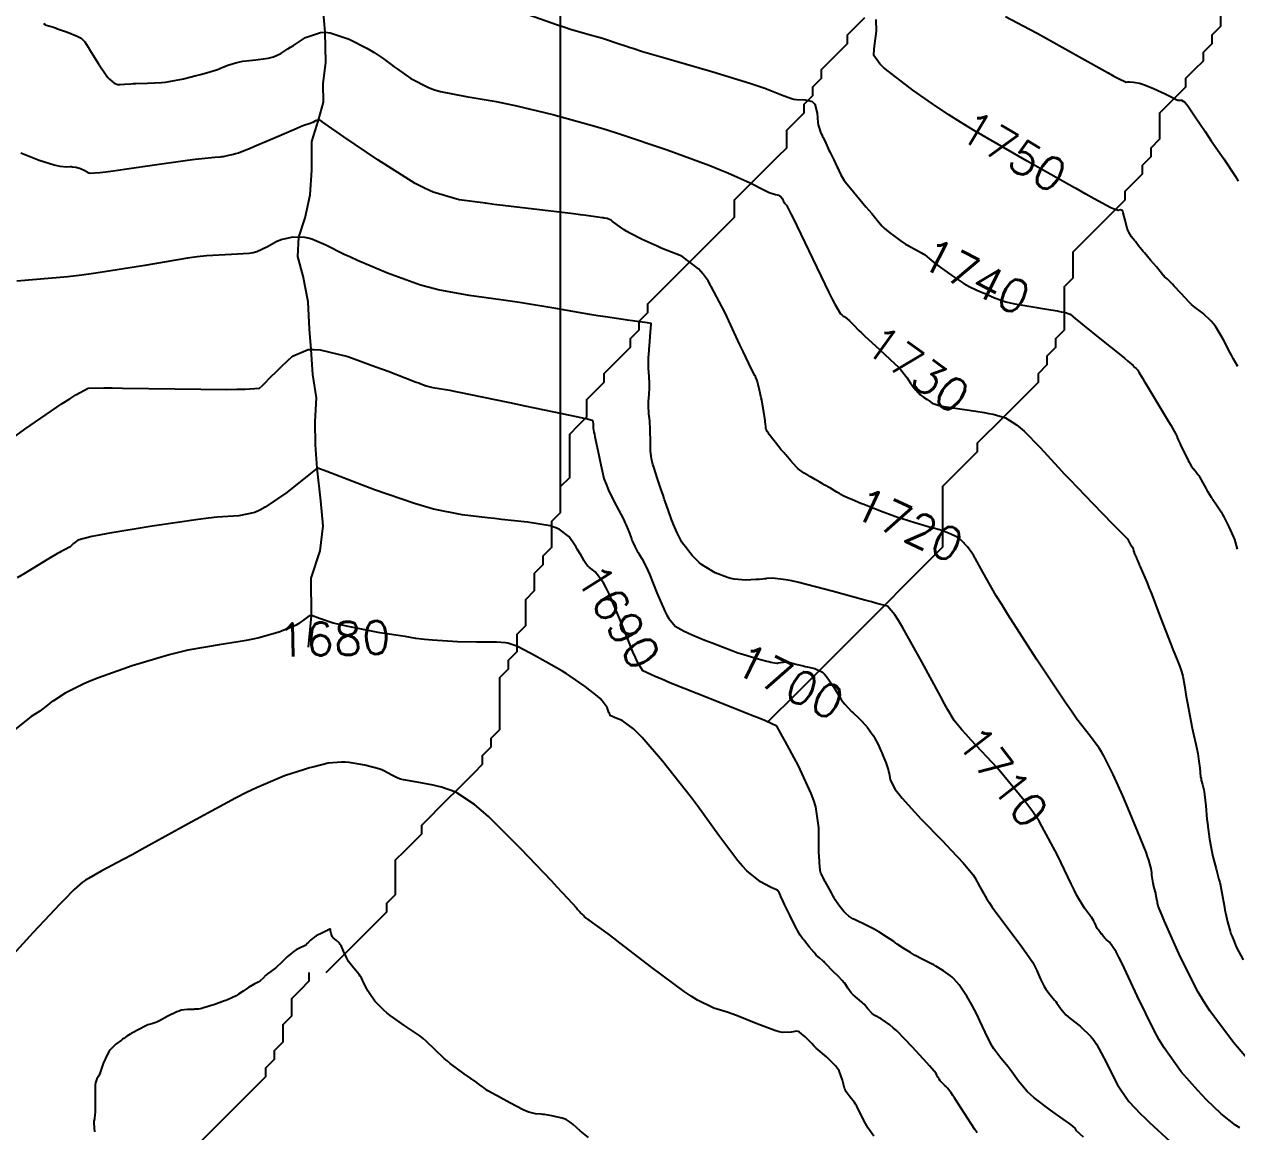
# Model space of a CAD drawing. Header units: metres. Extents: x 68 to 838477, y 94 to 1191015.
# Drawn here: x 837793.2 to 837932.9, y 1189093.1 to 1189220.7 of the extents above; entities that cross this region are included whole.
import ezdxf

# ---------------------------------------------------------------- set-up
doc = ezdxf.new("R2010")
doc.units = ezdxf.units.M
doc.header["$LTSCALE"] = 0.3
doc.layers.add('COTAS 10', color=1, linetype='Continuous')
doc.layers.add('DRENAJE', color=5, linetype='Continuous', lineweight=25)
doc.styles.get("Standard").update_dxf_attribs({"font": 'simplex.shx'})

msp = doc.modelspace()

# ---------------------------------------------------------------- linework, layer by layer
at = {"layer": 'COTAS 10'}
for points, elevation in [([(837795.44, 1189220.77), (837795.63, 1189220.64), (837795.69, 1189220.61), (837795.76, 1189220.58), (837796.07, 1189220.48), (837796.61, 1189220.32), (837796.83, 1189220.25), (837797.07, 1189220.16), (837798.21, 1189219.77), (837799.33, 1189219.31), (837799.56, 1189219.19), (837799.77, 1189219.07), (837800.21, 1189218.65), (837800.6, 1189218.02), (837800.76, 1189217.76), (837800.94, 1189217.47), (837801.79, 1189216.12), (837802.67, 1189214.81), (837802.87, 1189214.55), (837803.06, 1189214.33), (837803.58, 1189213.88), (837804.01, 1189213.75), (837804.14, 1189213.74), (837804.27, 1189213.73), (837804.76, 1189213.76), (837805.49, 1189213.82), (837805.77, 1189213.83), (837806.07, 1189213.85), (837807.44, 1189213.88), (837809.04, 1189213.97), (837809.48, 1189214.02), (837809.93, 1189214.08), (837811.56, 1189214.4), (837813.03, 1189214.76), (837813.37, 1189214.84), (837813.69, 1189214.93), (837814.6, 1189215.18), (837815.37, 1189215.43), (837815.59, 1189215.51), (837815.82, 1189215.6), (837816.68, 1189215.95), (837817.71, 1189216.28), (837818.05, 1189216.35), (837818.41, 1189216.42), (837819.88, 1189216.59), (837821.3, 1189216.77), (837821.63, 1189216.84), (837821.93, 1189216.92), (837822.77, 1189217.29), (837823.6, 1189217.83), (837823.9, 1189218.03), (837824.22, 1189218.24), (837825.62, 1189219.15), (837827.35, 1189219.74), (837827.88, 1189219.76), (837828.44, 1189219.7), (837830.65, 1189218.96), (837832.68, 1189217.91), (837833.13, 1189217.65), (837833.53, 1189217.42), (837834.57, 1189216.72), (837835.49, 1189216.02), (837835.82, 1189215.78), (837836.18, 1189215.52), (837837.74, 1189214.43), (837839.79, 1189213.37), (837840.46, 1189213.13), (837841.17, 1189212.92), (837844.1, 1189212.34), (837847.58, 1189211.77), (837848.65, 1189211.56), (837849.75, 1189211.32), (837854.1, 1189210.29), (837858.93, 1189208.94), (837860.34, 1189208.51), (837861.78, 1189208.05), (837867.26, 1189206.2), (837872.19, 1189204.39), (837873.29, 1189203.96), (837874.27, 1189203.56), (837876.84, 1189202.39), (837878.39, 1189201.6), (837878.72, 1189201.44), (837879.02, 1189201.31), (837879.74, 1189201.08), (837880.14, 1189200.97), (837880.22, 1189200.92), (837880.3, 1189200.87), (837880.49, 1189200.62), (837880.61, 1189200.37), (837880.63, 1189200.32), (837880.66, 1189200.27), (837880.73, 1189200.16), (837880.79, 1189200.08), (837880.83, 1189200.04), (837880.89, 1189199.97), (837880.95, 1189199.89), (837880.97, 1189199.87), (837880.99, 1189199.85), (837881.06, 1189199.76), (837881.56, 1189198.77), (837881.84, 1189198.17), (837882.2, 1189197.44), (837884.03, 1189193.62), (837885.89, 1189189.78), (837886.27, 1189189.03), (837886.58, 1189188.42), (837887.22, 1189187.33), (837887.39, 1189187.2), (837887.47, 1189187.13), (837887.55, 1189187.07), (837887.63, 1189187.01), (837887.94, 1189186.78), (837888.25, 1189186.53), (837888.34, 1189186.45), (837888.42, 1189186.37), (837888.71, 1189186.06), (837889.34, 1189185.42), (837889.64, 1189185.13), (837889.99, 1189184.8), (837891.72, 1189183.23), (837893.48, 1189181.58), (837893.85, 1189181.21), (837894.17, 1189180.87), (837894.91, 1189179.96), (837895.3, 1189179.34), (837895.4, 1189179.19), (837895.5, 1189179.04), (837895.83, 1189178.59), (837896.17, 1189178.23), (837896.27, 1189178.13), (837896.37, 1189178.04), (837896.78, 1189177.74), (837897.2, 1189177.46), (837897.31, 1189177.38), (837897.42, 1189177.31), (837897.79, 1189177.05), (837898.58, 1189176.78), (837898.95, 1189176.7), (837899.38, 1189176.62), (837901.5, 1189176.31), (837902.82, 1189176.11), (837903.78, 1189175.97), (837904.31, 1189175.86), (837904.8, 1189175.76), (837906.21, 1189175.33), (837907.51, 1189174.54), (837907.93, 1189174.21), (837908.37, 1189173.81), (837910.18, 1189171.96), (837912.32, 1189169.64), (837912.96, 1189168.95), (837913.64, 1189168.23), (837916.27, 1189165.49), (837918.56, 1189163.14), (837919.01, 1189162.68), (837919.38, 1189162.3), (837920.07, 1189161.61), (837920.23, 1189161.45), (837920.26, 1189161.4), (837920.3, 1189161.35), (837920.4, 1189161.18), (837920.48, 1189161.01), (837920.5, 1189160.97), (837920.52, 1189160.93), (837920.6, 1189160.79), (837920.67, 1189160.66), (837920.72, 1189160.59), (837920.81, 1189160.47), (837920.89, 1189160.33), (837920.91, 1189160.28), (837920.93, 1189160.24), (837920.98, 1189160.04), (837921.04, 1189159.83), (837921.06, 1189159.76), (837921.08, 1189159.7), (837921.18, 1189159.47), (837921.3, 1189159.23), (837921.33, 1189159.16), (837921.36, 1189159.08), (837921.47, 1189158.82), (837921.62, 1189158.46), (837921.68, 1189158.33), (837921.74, 1189158.19), (837922.02, 1189157.58), (837922.53, 1189156.34), (837922.74, 1189155.8), (837922.99, 1189155.18), (837924.12, 1189152.22), (837925.26, 1189149.26), (837925.5, 1189148.65), (837925.71, 1189148.11), (837926.23, 1189146.89), (837926.51, 1189146.13), (837926.58, 1189145.88), (837926.64, 1189145.61), (837926.84, 1189144.51), (837927.04, 1189143.24), (837927.1, 1189142.86), (837927.17, 1189142.48), (837927.44, 1189141.03), (837927.73, 1189139.61), (837927.81, 1189139.25), (837927.89, 1189138.9), (837928.15, 1189137.75), (837928.37, 1189136.69), (837928.42, 1189136.39), (837928.46, 1189136.08), (837928.59, 1189134.98), (837928.7, 1189134.01), (837928.74, 1189133.8), (837928.77, 1189133.6), (837928.91, 1189133.1), (837929.05, 1189132.51), (837929.09, 1189132.27), (837929.13, 1189131.98), (837929.28, 1189130.66), (837929.43, 1189129.13), (837929.48, 1189128.71), (837929.53, 1189128.29), (837929.73, 1189126.81), (837929.97, 1189125.4), (837930.05, 1189125.03), (837930.14, 1189124.66), (837930.47, 1189123.41), (837930.81, 1189122.19), (837930.9, 1189121.85), (837930.97, 1189121.5), (837931.21, 1189120.22), (837931.43, 1189118.98), (837931.49, 1189118.66), (837931.55, 1189118.35), (837931.78, 1189117.29), (837932.08, 1189116.24), (837932.19, 1189115.93), (837932.31, 1189115.6), (837932.82, 1189114.36), (837933.6, 1189112.94)], 1730), ([(837850.73, 1189221.97), (837854.51, 1189220.66), (837855.36, 1189220.37), (837856.12, 1189220.12), (837858.14, 1189219.52), (837859.55, 1189219.14), (837859.92, 1189219.03), (837860.28, 1189218.92), (837861.52, 1189218.51), (837862.69, 1189218.1), (837863.01, 1189218), (837863.32, 1189217.9), (837864.42, 1189217.55), (837866.3, 1189217), (837867.1, 1189216.76), (837868.03, 1189216.49), (837872.39, 1189215.22), (837876.77, 1189213.89), (837877.7, 1189213.59), (837878.52, 1189213.31), (837880.45, 1189212.56), (837881.57, 1189212.12), (837881.86, 1189212.04), (837882.16, 1189211.99), (837883.17, 1189211.95), (837883.97, 1189211.78), (837884.13, 1189211.64), (837884.27, 1189211.45), (837884.52, 1189210.45), (837884.63, 1189209.34), (837884.67, 1189209.09), (837884.72, 1189208.86), (837884.93, 1189208.24), (837885.16, 1189207.76), (837885.23, 1189207.62), (837885.29, 1189207.49), (837885.52, 1189206.98), (837885.8, 1189206.37), (837885.9, 1189206.17), (837886, 1189205.96), (837886.44, 1189205.07), (837886.86, 1189204.21), (837886.96, 1189204.01), (837887.04, 1189203.83), (837887.27, 1189203.33), (837887.55, 1189202.86), (837887.66, 1189202.69), (837887.78, 1189202.52), (837888.36, 1189201.78), (837889.05, 1189200.95), (837889.25, 1189200.72), (837889.44, 1189200.49), (837890.16, 1189199.66), (837890.82, 1189198.88), (837890.98, 1189198.69), (837891.13, 1189198.5), (837891.61, 1189197.91), (837892.03, 1189197.42), (837892.15, 1189197.29), (837892.27, 1189197.18), (837892.71, 1189196.8), (837893.05, 1189196.55), (837893.19, 1189196.45), (837893.33, 1189196.34), (837893.48, 1189196.23), (837894.08, 1189195.78), (837894.73, 1189195.34), (837894.93, 1189195.23), (837895.12, 1189195.11), (837895.85, 1189194.74), (837896.56, 1189194.36), (837896.74, 1189194.25), (837896.9, 1189194.14), (837897.44, 1189193.7), (837898.13, 1189193.12), (837898.39, 1189192.91), (837898.69, 1189192.69), (837900.04, 1189191.74), (837901.43, 1189190.82), (837901.76, 1189190.63), (837902.06, 1189190.46), (837902.93, 1189190.04), (837903.67, 1189189.74), (837903.89, 1189189.65), (837904.11, 1189189.55), (837904.97, 1189189.15), (837906.26, 1189188.72), (837906.76, 1189188.6), (837907.31, 1189188.48), (837909.83, 1189188.04), (837910.02, 1189188.01), (837912.19, 1189187.66), (837912.65, 1189187.57), (837913.03, 1189187.5), (837913.69, 1189187.29), (837914.3, 1189186.75), (837914.65, 1189186.46), (837915.08, 1189186.1), (837917.28, 1189184.33), (837919.49, 1189182.55), (837919.92, 1189182.2), (837920.27, 1189181.91), (837920.91, 1189181.36), (837921.04, 1189181.22), (837921.08, 1189181.18), (837921.12, 1189181.15), (837921.26, 1189181.04), (837921.4, 1189180.91), (837921.44, 1189180.87), (837921.47, 1189180.82), (837921.59, 1189180.61), (837922, 1189179.92), (837922.21, 1189179.56), (837922.46, 1189179.14), (837923.74, 1189177.02), (837925.01, 1189174.91), (837925.26, 1189174.49), (837925.47, 1189174.14), (837925.85, 1189173.45), (837925.95, 1189173.22), (837925.98, 1189173.15), (837926.01, 1189173.08), (837926.12, 1189172.81), (837926.31, 1189172.41), (837926.39, 1189172.25), (837926.47, 1189172.06), (837926.87, 1189171.23), (837927.27, 1189170.42), (837927.36, 1189170.24), (837927.45, 1189170.09), (837927.66, 1189169.73), (837927.83, 1189169.51), (837927.88, 1189169.45), (837927.94, 1189169.39), (837928.14, 1189169.16), (837928.39, 1189168.83), (837928.48, 1189168.69), (837928.57, 1189168.54), (837928.96, 1189167.86), (837929.33, 1189167.17), (837929.41, 1189167.01), (837929.49, 1189166.88), (837929.7, 1189166.52), (837929.92, 1189166.19), (837930, 1189166.06), (837930.1, 1189165.93), (837930.54, 1189165.31), (837931.07, 1189164.5), (837931.22, 1189164.23), (837931.38, 1189163.95), (837931.96, 1189162.78), (837932.47, 1189161.61), (837932.58, 1189161.32), (837932.68, 1189161.05), (837932.91, 1189160.22)], 1740), ([(837932.98, 1189181.24), (837932.45, 1189182.16), (837932.28, 1189182.48), (837932.09, 1189182.83), (837931.32, 1189184.32), (837930.44, 1189185.82), (837930.19, 1189186.16), (837929.92, 1189186.48), (837928.94, 1189187.38), (837927.93, 1189188.16), (837927.66, 1189188.4), (837927.39, 1189188.65), (837926.44, 1189189.65), (837925.62, 1189190.56), (837925.44, 1189190.75), (837925.28, 1189190.93), (837924.83, 1189191.35), (837924.54, 1189191.6), (837924.46, 1189191.68), (837924.39, 1189191.75), (837924.18, 1189192.01), (837923.87, 1189192.39), (837923.75, 1189192.55), (837923.6, 1189192.72), (837922.93, 1189193.51), (837922.23, 1189194.33), (837922.08, 1189194.51), (837921.94, 1189194.69), (837921.56, 1189195.17), (837921.27, 1189195.55), (837921.18, 1189195.66), (837921.09, 1189195.77), (837920.75, 1189196.19), (837920.41, 1189196.74), (837920.33, 1189196.94), (837920.25, 1189197.16), (837920, 1189198.12), (837919.78, 1189198.96), (837919.73, 1189199.11), (837919.67, 1189199.22), (837919.48, 1189199.29), (837919.19, 1189199.23), (837919.08, 1189199.25), (837918.95, 1189199.28), (837918.34, 1189199.54), (837916.44, 1189200.58), (837915.49, 1189201.11), (837914.35, 1189201.74), (837914.18, 1189201.84), (837908.72, 1189204.9), (837902.54, 1189208.48), (837901.06, 1189209.39), (837899.69, 1189210.25), (837897.82, 1189211.52), (837895.54, 1189213.07), (837892.72, 1189215.25), (837892.18, 1189215.71), (837891.75, 1189216.11), (837891.06, 1189217.07), (837891.1, 1189217.84), (837891.13, 1189218.12), (837891.17, 1189218.45), (837891.39, 1189219.88), (837891.34, 1189221.22)], 1750), ([(837906.22, 1189221.55), (837908.99, 1189220.11), (837909.88, 1189219.63), (837910.83, 1189219.11), (837914.66, 1189216.96), (837918.05, 1189215.06), (837918.7, 1189214.7), (837919.23, 1189214.42), (837920.14, 1189214), (837920.33, 1189214.04), (837920.42, 1189214.04), (837920.51, 1189214.04), (837920.97, 1189214.02), (837921.64, 1189213.88), (837921.87, 1189213.81), (837922.12, 1189213.73), (837923.19, 1189213.31), (837924.26, 1189212.83), (837924.52, 1189212.71), (837924.75, 1189212.59), (837925.45, 1189212.23), (837925.96, 1189211.98), (837926.08, 1189211.94), (837926.18, 1189211.92), (837926.48, 1189211.93), (837926.86, 1189211.7), (837927.02, 1189211.52), (837927.21, 1189211.28), (837928.08, 1189210.02), (837929.21, 1189208.31), (837929.55, 1189207.79), (837929.92, 1189207.26), (837931.35, 1189205.18), (837932.7, 1189203.12), (837933.01, 1189202.59)], 1760), ([(837934.95, 1189100.53), (837932.49, 1189103.42), (837929.76, 1189107.05), (837929.08, 1189108.11), (837928.43, 1189109.19), (837926.33, 1189113.29), (837924.79, 1189116.77), (837924.49, 1189117.46), (837924.25, 1189118.03), (837923.81, 1189119.12), (837923.74, 1189119.46), (837923.72, 1189119.57), (837923.7, 1189119.67), (837923.63, 1189120.07), (837923.55, 1189120.49), (837923.53, 1189120.6), (837923.5, 1189120.71), (837923.39, 1189121.1), (837923.28, 1189121.51), (837923.26, 1189121.63), (837923.23, 1189121.75), (837923.15, 1189122.21), (837923.09, 1189122.69), (837923.07, 1189122.82), (837923.06, 1189122.96), (837923, 1189123.45), (837922.74, 1189124.41), (837922.59, 1189124.83), (837922.41, 1189125.32), (837921.47, 1189127.66), (837920.34, 1189130.37), (837920.03, 1189131.09), (837919.72, 1189131.8), (837918.64, 1189134.25), (837917.58, 1189136.36), (837917.29, 1189136.86), (837917.01, 1189137.31), (837916, 1189138.64), (837914.44, 1189140.65), (837913.81, 1189141.55), (837913.1, 1189142.59), (837909.81, 1189147.56), (837906.51, 1189152.69), (837905.8, 1189153.83), (837905.17, 1189154.86), (837903.61, 1189157.56), (837902.73, 1189159.17), (837902.53, 1189159.51), (837902.35, 1189159.81), (837901.85, 1189160.5), (837901.51, 1189160.85), (837901.42, 1189160.94), (837901.34, 1189161.02), (837901.1, 1189161.29), (837900.75, 1189161.55), (837900.6, 1189161.63), (837900.43, 1189161.72), (837899.65, 1189162.06), (837898.84, 1189162.36), (837898.65, 1189162.43), (837898.48, 1189162.48), (837897.99, 1189162.62), (837897.42, 1189162.76), (837897.19, 1189162.82), (837896.94, 1189162.89), (837895.77, 1189163.24), (837894.34, 1189163.7), (837893.92, 1189163.84), (837893.49, 1189163.99), (837891.83, 1189164.61), (837890.28, 1189165.21), (837889.91, 1189165.35), (837889.58, 1189165.49), (837888.6, 1189165.89), (837887.94, 1189166.17), (837887.8, 1189166.23), (837887.69, 1189166.28), (837887.46, 1189166.4), (837887.37, 1189166.46), (837887.35, 1189166.48), (837887.28, 1189166.52), (837887.07, 1189166.65), (837886.95, 1189166.72), (837886.81, 1189166.8), (837886.06, 1189167.24), (837885.36, 1189167.64), (837885.23, 1189167.72), (837885.03, 1189167.83), (837884.85, 1189167.94), (837884.3, 1189168.24), (837883.83, 1189168.5), (837883.7, 1189168.58), (837883.56, 1189168.66), (837883.05, 1189168.96), (837882.49, 1189169.37), (837882.32, 1189169.52), (837882.15, 1189169.68), (837881.49, 1189170.41), (837880.93, 1189171.07), (837880.81, 1189171.2), (837880.72, 1189171.31), (837880.54, 1189171.5), (837880.35, 1189171.71), (837880.26, 1189171.82), (837880.15, 1189171.97), (837879.59, 1189172.69), (837879.03, 1189173.44), (837878.93, 1189173.59), (837878.83, 1189173.73), (837878.67, 1189174.02), (837878.64, 1189174.16), (837878.63, 1189174.19), (837878.63, 1189174.23), (837878.62, 1189174.34), (837878.58, 1189174.66), (837878.56, 1189174.82), (837878.54, 1189175.02), (837878.39, 1189175.99), (837878.21, 1189177.1), (837878.16, 1189177.38), (837878.1, 1189177.66), (837877.9, 1189178.54), (837877.73, 1189179.2), (837877.7, 1189179.33), (837877.67, 1189179.44), (837877.62, 1189179.63), (837877.6, 1189179.67), (837877.6, 1189179.68), (837877.59, 1189179.69), (837877.58, 1189179.71), (837877.58, 1189179.74), (837877.57, 1189179.75), (837877.57, 1189179.76), (837877.56, 1189179.8), (837877.47, 1189179.99), (837877.42, 1189180.1), (837877.36, 1189180.22), (837877.03, 1189180.86), (837876.32, 1189182.34), (837876.01, 1189183), (837875.65, 1189183.77), (837873.96, 1189187.45), (837871.97, 1189191.11), (837871.42, 1189191.88), (837870.88, 1189192.52), (837868.95, 1189193.95), (837867.09, 1189194.68), (837866.59, 1189194.89), (837866.1, 1189195.1), (837864.4, 1189195.89), (837862.95, 1189196.63), (837862.62, 1189196.82), (837862.32, 1189197), (837861.5, 1189197.57), (837860.95, 1189198), (837860.82, 1189198.09), (837860.7, 1189198.16), (837860.36, 1189198.29), (837860.02, 1189198.34), (837859.91, 1189198.36), (837859.79, 1189198.38), (837859.29, 1189198.46), (837857.93, 1189198.65), (837857.27, 1189198.73), (837856.49, 1189198.83), (837848.36, 1189199.8), (837847.32, 1189199.93), (837846.35, 1189200.05), (837843.33, 1189200.44), (837840.3, 1189201.35), (837839.31, 1189201.81), (837838.26, 1189202.35), (837833.93, 1189205.04), (837830.05, 1189207.7), (837829.28, 1189208.23), (837828.65, 1189208.67), (837827.49, 1189209.49), (837827.21, 1189209.63), (837827.13, 1189209.64), (837827.05, 1189209.64), (837826.76, 1189209.53), (837826.48, 1189209.37), (837826.42, 1189209.34), (837826.35, 1189209.31), (837826.15, 1189209.26), (837825.43, 1189209), (837825.03, 1189208.84), (837824.55, 1189208.64), (837822.11, 1189207.6), (837819.65, 1189206.54), (837819.15, 1189206.33), (837818.74, 1189206.16), (837817.92, 1189205.84), (837817.57, 1189205.74), (837817.45, 1189205.71), (837817.32, 1189205.68), (837816.76, 1189205.54), (837816.13, 1189205.42), (837815.96, 1189205.39), (837815.78, 1189205.37), (837815.17, 1189205.34), (837813.66, 1189205.18), (837812.92, 1189205.09), (837812.04, 1189204.97), (837807.71, 1189204.35), (837803.45, 1189203.76), (837802.62, 1189203.65), (837801.94, 1189203.57), (837800.75, 1189203.49), (837800.52, 1189203.6), (837800.46, 1189203.63), (837800.39, 1189203.67), (837800.11, 1189203.82), (837799.79, 1189203.98), (837799.69, 1189204.01), (837799.59, 1189204.05), (837799.18, 1189204.16), (837798.75, 1189204.23), (837798.63, 1189204.24), (837798.51, 1189204.24), (837798.09, 1189204.22), (837797.35, 1189204.3), (837797.03, 1189204.37), (837796.67, 1189204.46), (837794.95, 1189204.97), (837792.84, 1189205.82)], 1720), ([(837933.22, 1189093.56), (837932.73, 1189093.88), (837931.05, 1189095.2), (837929.36, 1189096.81), (837928.87, 1189097.32), (837928.37, 1189097.86), (837926.46, 1189100.02), (837924.48, 1189102.79), (837923.93, 1189103.71), (837923.38, 1189104.7), (837921.37, 1189108.79), (837919.66, 1189112.49), (837919.29, 1189113.22), (837918.98, 1189113.83), (837918.22, 1189114.96), (837917.83, 1189115.26), (837917.74, 1189115.33), (837917.67, 1189115.41), (837917.46, 1189115.65), (837917.31, 1189115.87), (837917.26, 1189115.93), (837917.22, 1189115.99), (837917.05, 1189116.2), (837916.88, 1189116.42), (837916.84, 1189116.48), (837916.8, 1189116.55), (837916.67, 1189116.82), (837916.55, 1189117.09), (837916.51, 1189117.16), (837916.48, 1189117.23), (837916.35, 1189117.47), (837916.12, 1189117.82), (837916.02, 1189117.96), (837915.9, 1189118.12), (837915.34, 1189118.88), (837914.45, 1189120.35), (837914.13, 1189120.97), (837913.78, 1189121.67), (837912.22, 1189124.99), (837910.41, 1189128.3), (837910.09, 1189128.89), (837909.36, 1189129.98), (837908.58, 1189131.06), (837905.29, 1189134.99), (837902.29, 1189138.22), (837901.7, 1189138.86), (837901.21, 1189139.4), (837900.3, 1189140.47), (837899.59, 1189141.73), (837899.22, 1189142.4), (837898.78, 1189143.2), (837898.74, 1189143.29), (837896.58, 1189147.25), (837894.35, 1189151.25), (837893.89, 1189152.02), (837893.49, 1189152.64), (837892.64, 1189153.67), (837891.41, 1189153.98), (837890.79, 1189154.15), (837890.03, 1189154.35), (837886.27, 1189155.38), (837882.43, 1189156.37), (837881.63, 1189156.56), (837880.94, 1189156.7), (837879.41, 1189156.89), (837878.75, 1189156.83), (837878.61, 1189156.82), (837878.49, 1189156.8), (837878.23, 1189156.77), (837877.87, 1189156.73), (837877.68, 1189156.72), (837877.46, 1189156.71), (837876.34, 1189156.66), (837874.98, 1189156.76), (837874.6, 1189156.84), (837874.21, 1189156.95), (837872.8, 1189157.51), (837871.53, 1189158.25), (837871.23, 1189158.47), (837870.96, 1189158.69), (837870.16, 1189159.5), (837869.62, 1189160.19), (837869.5, 1189160.34), (837869.4, 1189160.46), (837869.16, 1189160.74), (837868.96, 1189161.03), (837868.89, 1189161.17), (837868.8, 1189161.33), (837868.43, 1189162.1), (837868, 1189163.07), (837867.89, 1189163.36), (837867.77, 1189163.65), (837867.37, 1189164.75), (837867.04, 1189165.7), (837866.97, 1189165.9), (837866.92, 1189166.06), (837866.79, 1189166.43), (837866.66, 1189166.85), (837866.59, 1189167.05), (837866.51, 1189167.28), (837866.13, 1189168.43), (837865.76, 1189169.56), (837865.69, 1189169.78), (837865.63, 1189169.97), (837865.53, 1189170.31), (837865.5, 1189170.47), (837865.49, 1189170.54), (837865.48, 1189170.61), (837865.42, 1189170.97), (837865.36, 1189171.51), (837865.35, 1189171.7), (837865.34, 1189171.91), (837865.33, 1189172.82), (837865.32, 1189173.68), (837865.32, 1189173.86), (837865.31, 1189174.01), (837865.3, 1189174.34), (837865.28, 1189174.66), (837865.27, 1189174.81), (837865.25, 1189174.98), (837865.17, 1189175.81), (837865.12, 1189176.76), (837865.12, 1189177.01), (837865.12, 1189177.24), (837865.18, 1189178.03), (837865.23, 1189178.81), (837865.24, 1189179.04), (837865.24, 1189179.27), (837865.18, 1189180.15), (837865.12, 1189181.02), (837865.11, 1189181.26), (837865.1, 1189181.48), (837865.12, 1189182.26), (837865.18, 1189183.08), (837865.2, 1189183.34), (837865.22, 1189183.61), (837865.31, 1189184.71), (837865.39, 1189185.66), (837865.4, 1189185.84), (837865.41, 1189185.99), (837865.41, 1189186.22), (837864.99, 1189186.28), (837864.72, 1189186.31), (837864.4, 1189186.36), (837862.7, 1189186.59), (837860.15, 1189186.96), (837859.29, 1189187.1), (837858.36, 1189187.25), (837854.45, 1189187.92), (837850.27, 1189188.62), (837849.18, 1189188.79), (837848.1, 1189188.95), (837844.45, 1189189.43), (837840.89, 1189190.07), (837839.88, 1189190.34), (837838.85, 1189190.63), (837835.05, 1189192.01), (837831.61, 1189193.48), (837830.8, 1189193.83), (837830.07, 1189194.17), (837827.95, 1189195.22), (837826.35, 1189195.92), (837825.93, 1189196.04), (837825.53, 1189196.13), (837824.16, 1189196.17), (837822.94, 1189195.9), (837822.62, 1189195.78), (837822.31, 1189195.65), (837821.26, 1189195.03), (837820.02, 1189194.46), (837819.59, 1189194.35), (837819.12, 1189194.27), (837817.11, 1189194.16), (837814.2, 1189194), (837813.16, 1189193.87), (837812.03, 1189193.72), (837807.11, 1189192.9), (837801.46, 1189191.99), (837799.87, 1189191.78), (837798.26, 1189191.59), (837792.37, 1189191.07)], 1710), ([(837788.83, 1189170.82), (837793.28, 1189174.05), (837797.6, 1189176.98), (837798.46, 1189177.54), (837799.18, 1189178), (837800.58, 1189178.76), (837802.38, 1189178.79), (837803.36, 1189178.79), (837804.55, 1189178.77), (837810.58, 1189178.69), (837816.56, 1189178.62), (837817.72, 1189178.63), (837818.68, 1189178.64), (837820.32, 1189178.78), (837820.66, 1189179.08), (837820.79, 1189179.2), (837820.92, 1189179.33), (837821.52, 1189179.94), (837822.34, 1189180.75), (837822.61, 1189181.01), (837822.9, 1189181.29), (837824.13, 1189182.44), (837825.94, 1189183.2), (837826.59, 1189183.23), (837827.32, 1189183.19), (837830.51, 1189182.39), (837833.73, 1189181.22), (837834.47, 1189180.95), (837835.15, 1189180.7), (837837.09, 1189179.97), (837838.38, 1189179.47), (837838.66, 1189179.36), (837838.91, 1189179.26), (837839.51, 1189179.03), (837839.97, 1189178.9), (837840.13, 1189178.86), (837840.29, 1189178.83), (837841, 1189178.73), (837842.23, 1189178.52), (837842.73, 1189178.42), (837843.3, 1189178.31), (837845.94, 1189177.76), (837849.09, 1189177.1), (837849.98, 1189176.91), (837850.88, 1189176.72), (837854.22, 1189176.04), (837856.96, 1189175.47), (837857.49, 1189175.36), (837857.92, 1189175.26), (837858.63, 1189175.08), (837858.68, 1189174.98), (837858.69, 1189174.93), (837858.7, 1189174.88), (837858.73, 1189174.65), (837858.74, 1189174.4), (837858.75, 1189174.35), (837858.75, 1189174.3), (837858.75, 1189174.16), (837858.83, 1189173.71), (837858.88, 1189173.46), (837858.95, 1189173.15), (837859.28, 1189171.6), (837859.64, 1189169.94), (837859.72, 1189169.57), (837859.79, 1189169.24), (837859.99, 1189168.37), (837860.3, 1189167.51), (837860.44, 1189167.19), (837860.6, 1189166.84), (837861.4, 1189165.26), (837862.22, 1189163.66), (837862.4, 1189163.3), (837862.55, 1189162.97), (837862.91, 1189162.07), (837863.14, 1189161.42), (837863.21, 1189161.25), (837863.28, 1189161.09), (837863.53, 1189160.53), (837863.82, 1189159.99), (837863.91, 1189159.84), (837864, 1189159.69), (837864.35, 1189159.13), (837864.84, 1189158.18), (837865.02, 1189157.78), (837865.22, 1189157.33), (837866.08, 1189155.19), (837866.99, 1189153.06), (837867.22, 1189152.62), (837867.44, 1189152.24), (837868.17, 1189151.37), (837869.22, 1189150.78), (837869.66, 1189150.58), (837870.15, 1189150.36), (837871.62, 1189149.75), (837872.43, 1189149.42), (837874.84, 1189148.5), (837875.42, 1189148.29), (837875.96, 1189148.11), (837877.59, 1189147.62), (837878.74, 1189147.33), (837878.98, 1189147.27), (837879.19, 1189147.22), (837879.65, 1189147.12), (837879.91, 1189147.1), (837879.98, 1189147.1), (837880.05, 1189147.11), (837880.33, 1189147.15), (837880.58, 1189147.21), (837880.65, 1189147.22), (837880.7, 1189147.23), (837880.87, 1189147.25), (837881.15, 1189147.22), (837881.27, 1189147.19), (837881.41, 1189147.16), (837882.1, 1189146.98), (837882.93, 1189146.77), (837883.16, 1189146.71), (837883.4, 1189146.66), (837884.27, 1189146.48), (837885.14, 1189146.04), (837885.37, 1189145.83), (837885.61, 1189145.57), (837886.44, 1189144.32), (837887.26, 1189142.97), (837887.48, 1189142.65), (837887.71, 1189142.36), (837888.51, 1189141.51), (837888.67, 1189141.37), (837889.28, 1189140.81), (837889.48, 1189140.61), (837889.67, 1189140.41), (837890.33, 1189139.68), (837890.89, 1189138.93), (837891.03, 1189138.72), (837891.16, 1189138.51), (837891.57, 1189137.73), (837891.92, 1189136.93), (837892.01, 1189136.7), (837892.11, 1189136.47), (837892.43, 1189135.65), (837892.7, 1189134.83), (837892.76, 1189134.61), (837892.82, 1189134.4), (837892.94, 1189133.66), (837893.54, 1189132.53), (837893.89, 1189132.07), (837894.32, 1189131.55), (837896.52, 1189129.14), (837898.92, 1189126.65), (837899.46, 1189126.08), (837899.96, 1189125.56), (837901.34, 1189124.1), (837902.27, 1189123), (837902.49, 1189122.7), (837902.69, 1189122.4), (837903.28, 1189121.34), (837904.04, 1189119.99), (837904.35, 1189119.51), (837904.71, 1189118.99), (837906.38, 1189116.72), (837908.03, 1189114.53), (837908.38, 1189114.05), (837908.68, 1189113.63), (837909.36, 1189112.6), (837909.72, 1189111.91), (837909.82, 1189111.71), (837909.92, 1189111.5), (837910.27, 1189110.71), (837910.65, 1189109.93), (837910.77, 1189109.73), (837910.89, 1189109.54), (837911.38, 1189108.9), (837911.88, 1189108.29), (837912.01, 1189108.12), (837912.14, 1189107.94), (837912.59, 1189107.3), (837913.19, 1189106.59), (837913.42, 1189106.38), (837913.67, 1189106.16), (837914.81, 1189105.3), (837916.06, 1189104.11), (837916.39, 1189103.68), (837916.71, 1189103.21), (837917.81, 1189101.15), (837918.84, 1189099.04), (837919.13, 1189098.53), (837919.42, 1189098.05), (837920.44, 1189096.62), (837921.78, 1189095.19), (837922.27, 1189094.71), (837922.81, 1189094.19), (837925.16, 1189092.05)], 1700), ([(837915.2, 1189092.51), (837914.42, 1189093.23), (837914.35, 1189093.32), (837914.33, 1189093.35), (837914.31, 1189093.38), (837914.25, 1189093.52), (837913.77, 1189093.93), (837913.49, 1189094.14), (837913.15, 1189094.39), (837911.39, 1189095.63), (837909.51, 1189097.05), (837909.09, 1189097.42), (837908.71, 1189097.77), (837907.71, 1189098.94), (837906.97, 1189100.01), (837906.76, 1189100.3), (837906.54, 1189100.59), (837905.7, 1189101.6), (837904.9, 1189102.66), (837904.7, 1189102.98), (837904.5, 1189103.31), (837903.87, 1189104.6), (837903.29, 1189105.91), (837903.13, 1189106.25), (837902.96, 1189106.59), (837902.36, 1189107.73), (837901.76, 1189108.75), (837901.6, 1189109.01), (837901.44, 1189109.25), (837900.88, 1189110.05), (837900.27, 1189110.73), (837900.08, 1189110.91), (837899.89, 1189111.08), (837899.1, 1189111.65), (837898.22, 1189112.19), (837897.96, 1189112.33), (837897.7, 1189112.47), (837896.71, 1189112.98), (837895.76, 1189113.47), (837895.51, 1189113.61), (837895.28, 1189113.75), (837894.51, 1189114.23), (837893.77, 1189114.73), (837893.56, 1189114.87), (837893.35, 1189115.02), (837892.54, 1189115.59), (837891.65, 1189116.16), (837891.39, 1189116.32), (837891.11, 1189116.47), (837890.03, 1189117), (837889.05, 1189117.46), (837888.84, 1189117.56), (837888.65, 1189117.66), (837888.17, 1189117.94), (837887.83, 1189118.25), (837887.72, 1189118.37), (837887.61, 1189118.5), (837887.16, 1189119.07), (837886.77, 1189119.62), (837886.69, 1189119.73), (837886.62, 1189119.83), (837886.49, 1189120.05), (837886.34, 1189120.33), (837886.27, 1189120.47), (837886.18, 1189120.63), (837885.76, 1189121.42), (837885.32, 1189122.23), (837885.23, 1189122.4), (837885.15, 1189122.55), (837884.98, 1189122.9), (837884.89, 1189123.23), (837884.87, 1189123.37), (837884.85, 1189123.53), (837884.79, 1189124.26), (837884.74, 1189125.38), (837884.73, 1189125.78), (837884.73, 1189126.22), (837884.72, 1189128.12), (837884.37, 1189130.53), (837884.14, 1189131.28), (837883.86, 1189132.08), (837882.37, 1189135.28), (837880.86, 1189138.09), (837880.56, 1189138.63), (837880.32, 1189139.08), (837879.88, 1189139.85), (837878.66, 1189140.4), (837877.93, 1189140.7), (837877.03, 1189141.06), (837872.34, 1189142.94), (837867.59, 1189144.84), (837866.66, 1189145.23), (837865.96, 1189145.52), (837865.89, 1189145.55), (837864.46, 1189146.2), (837863.86, 1189147.2), (837863.61, 1189147.74), (837863.33, 1189148.4), (837862, 1189151.71), (837860.58, 1189155.08), (837860.25, 1189155.77), (837859.93, 1189156.36), (837858.99, 1189157.61), (837858.34, 1189158.1), (837858.21, 1189158.21), (837858.1, 1189158.31), (837857.88, 1189158.56), (837857.74, 1189158.81), (837857.68, 1189158.91), (837857.62, 1189159.03), (837857.33, 1189159.55), (837856.92, 1189160.23), (837856.78, 1189160.45), (837856.63, 1189160.69), (837855.99, 1189161.63), (837855.94, 1189161.66), (837854.82, 1189162.52), (837854.33, 1189162.71), (837853.78, 1189162.89), (837851.2, 1189163.33), (837848.2, 1189163.65), (837847.38, 1189163.74), (837846.56, 1189163.83), (837843.66, 1189164.18), (837840.37, 1189164.83), (837839.31, 1189165.12), (837838.18, 1189165.46), (837833.55, 1189167.07), (837828.07, 1189169.15), (837827.05, 1189169.53), (837827.01, 1189169.54), (837827, 1189169.54), (837826.99, 1189169.54), (837826.95, 1189169.53), (837826.4, 1189169.09), (837823.46, 1189166.76), (837820.97, 1189165.05), (837820.35, 1189164.72), (837819.77, 1189164.46), (837817.95, 1189164.06), (837815.44, 1189163.9), (837814.43, 1189163.78), (837813.27, 1189163.64), (837807.95, 1189162.88), (837802.85, 1189162.04), (837801.84, 1189161.85), (837801, 1189161.69), (837799.41, 1189161.24), (837799.01, 1189160.96), (837798.93, 1189160.89), (837798.86, 1189160.83), (837798.68, 1189160.65), (837798.52, 1189160.49), (837798.46, 1189160.45), (837798.38, 1189160.4), (837798.03, 1189160.23), (837797.47, 1189159.95), (837797.27, 1189159.84), (837797.04, 1189159.71), (837796.04, 1189159.12), (837794.14, 1189157.96), (837793.35, 1189157.47), (837792.43, 1189156.9)], 1690), ([(837902.95, 1189093.01), (837902.68, 1189093.4), (837901.52, 1189095.21), (837900.4, 1189096.96), (837900.17, 1189097.31), (837899.97, 1189097.6), (837899.54, 1189098.16), (837899.34, 1189098.34), (837899.29, 1189098.39), (837899.24, 1189098.44), (837899.08, 1189098.59), (837898.93, 1189098.75), (837898.89, 1189098.8), (837898.85, 1189098.84), (837898.71, 1189099), (837898.6, 1189099.17), (837898.57, 1189099.21), (837898.54, 1189099.25), (837898.45, 1189099.4), (837898.37, 1189099.55), (837898.34, 1189099.59), (837898.32, 1189099.64), (837898.23, 1189099.82), (837897.76, 1189100.41), (837897.49, 1189100.71), (837897.16, 1189101.07), (837895.5, 1189102.88), (837893.7, 1189104.73), (837893.29, 1189105.1), (837892.92, 1189105.43), (837891.9, 1189106.12), (837891.19, 1189106.5), (837891.02, 1189106.62), (837890.86, 1189106.74), (837890.38, 1189107.27), (837889.94, 1189107.8), (837889.81, 1189107.93), (837889.68, 1189108.06), (837889.18, 1189108.47), (837888.69, 1189108.88), (837888.57, 1189109.01), (837888.45, 1189109.14), (837888.08, 1189109.67), (837887.71, 1189110.22), (837887.59, 1189110.37), (837887.46, 1189110.52), (837886.95, 1189111.05), (837886.43, 1189111.54), (837886.3, 1189111.67), (837886.17, 1189111.8), (837885.77, 1189112.24), (837885.4, 1189112.62), (837885.3, 1189112.72), (837885.2, 1189112.81), (837884.85, 1189113.1), (837884.44, 1189113.46), (837884.32, 1189113.6), (837884.18, 1189113.75), (837883.62, 1189114.42), (837883.08, 1189115.1), (837882.96, 1189115.25), (837882.85, 1189115.39), (837882.57, 1189115.77), (837882.26, 1189116.3), (837882.14, 1189116.53), (837882, 1189116.8), (837881.38, 1189118.07), (837880.79, 1189119.31), (837880.68, 1189119.55), (837880.58, 1189119.75), (837880.41, 1189120.1), (837880.35, 1189120.22), (837880.33, 1189120.27), (837880.31, 1189120.32), (837880.19, 1189120.59), (837880.05, 1189120.84), (837880.02, 1189120.89), (837879.98, 1189120.93), (837879.86, 1189120.99), (837879.5, 1189121.14), (837879.32, 1189121.23), (837879.1, 1189121.34), (837878, 1189121.92), (837876.45, 1189123.18), (837875.95, 1189123.72), (837875.41, 1189124.33), (837873.21, 1189127.25), (837870.75, 1189130.66), (837870.06, 1189131.59), (837869.35, 1189132.52), (837866.73, 1189135.82), (837864.39, 1189138.53), (837863.86, 1189139.08), (837863.38, 1189139.54), (837862.07, 1189140.49), (837861.28, 1189140.81), (837861.12, 1189140.88), (837860.99, 1189140.93), (837860.75, 1189141.04), (837860.65, 1189141.21), (837860.61, 1189141.3), (837860.56, 1189141.41), (837860.34, 1189141.97), (837859.79, 1189142.75), (837859.54, 1189143.01), (837859.25, 1189143.28), (837857.84, 1189144.4), (837856.11, 1189145.58), (837855.62, 1189145.89), (837855.12, 1189146.2), (837853.29, 1189147.26), (837851.64, 1189148.15), (837851.26, 1189148.35), (837850.91, 1189148.53), (837849.95, 1189149.03), (837849.15, 1189149.33), (837848.9, 1189149.39), (837848.64, 1189149.44), (837847.63, 1189149.5), (837846.28, 1189149.5), (837845.81, 1189149.5), (837845.3, 1189149.51), (837843.12, 1189149.53), (837840.26, 1189149.72), (837839.32, 1189149.83), (837838.32, 1189149.95), (837837.1, 1189150.15), (837834.18, 1189150.6), (837830.34, 1189151.34), (837829.53, 1189151.53), (837828.82, 1189151.7), (837827.21, 1189152.25), (837826.41, 1189152.55), (837826.22, 1189152.56), (837826.05, 1189152.54), (837825.56, 1189152.21), (837824.86, 1189151.65), (837824.55, 1189151.48), (837824.2, 1189151.31), (837822.53, 1189150.65), (837820.27, 1189150.01), (837819.55, 1189149.85), (837818.78, 1189149.7), (837818.11, 1189149.6), (837815.67, 1189149.22), (837812.07, 1189148.58), (837811, 1189148.33), (837809.9, 1189148.05), (837805.67, 1189146.79), (837801.78, 1189145.41), (837800.9, 1189145.06), (837800.1, 1189144.72), (837797.93, 1189143.62), (837796.6, 1189142.77), (837796.33, 1189142.6), (837796.12, 1189142.45), (837795.71, 1189142.11), (837795.38, 1189141.83), (837795.21, 1189141.72), (837795.01, 1189141.58), (837794.01, 1189140.95), (837792.08, 1189139.38)], 1680), ([(837891.06, 1189092.6), (837890.42, 1189093.52), (837890.26, 1189093.79), (837890.1, 1189094.06), (837889.58, 1189095.1), (837889.1, 1189096.06), (837888.96, 1189096.29), (837888.83, 1189096.5), (837888.33, 1189097.11), (837887.89, 1189097.72), (837887.79, 1189097.92), (837887.7, 1189098.15), (837887.46, 1189099.08), (837887.07, 1189100.13), (837886.88, 1189100.42), (837886.66, 1189100.72), (837885.6, 1189101.77), (837884.44, 1189102.77), (837884.17, 1189103.02), (837883.91, 1189103.27), (837883.15, 1189104.07), (837882.52, 1189104.6), (837882.35, 1189104.68), (837882.18, 1189104.72), (837881.55, 1189104.61), (837880.55, 1189104.57), (837880.15, 1189104.65), (837879.68, 1189104.78), (837877.53, 1189105.58), (837875.25, 1189106.5), (837874.7, 1189106.71), (837874.19, 1189106.89), (837872.65, 1189107.36), (837870.76, 1189108.27), (837870.03, 1189108.74), (837869.21, 1189109.29), (837865.49, 1189112.04), (837861.87, 1189114.84), (837861.11, 1189115.42), (837860.46, 1189115.92), (837858.96, 1189117.01), (837858.27, 1189117.48), (837858.13, 1189117.58), (837858.01, 1189117.67), (837857.75, 1189117.88), (837857.63, 1189118.02), (837857.59, 1189118.05), (837857.56, 1189118.09), (837857.43, 1189118.22), (837857.3, 1189118.34), (837857.27, 1189118.38), (837857.23, 1189118.42), (837857.1, 1189118.56), (837856.92, 1189118.77), (837856.85, 1189118.86), (837856.77, 1189118.95), (837856.4, 1189119.38), (837855.23, 1189120.64), (837854.64, 1189121.26), (837853.93, 1189122.01), (837850.44, 1189125.68), (837846.71, 1189129.39), (837845.86, 1189130.16), (837845.08, 1189130.81), (837842.94, 1189132.22), (837841.26, 1189132.8), (837840.78, 1189132.93), (837840.3, 1189133.05), (837838.49, 1189133.37), (837836.9, 1189133.64), (837836.56, 1189133.73), (837836.25, 1189133.83), (837835.49, 1189134.22), (837834.72, 1189134.66), (837834.42, 1189134.79), (837834.07, 1189134.91), (837832.45, 1189135.35), (837830.66, 1189135.66), (837830.2, 1189135.69), (837829.75, 1189135.7), (837828.24, 1189135.56), (837826.6, 1189135.17), (837826.07, 1189135.02), (837825.51, 1189134.85), (837823.21, 1189134.1), (837819.98, 1189132.73), (837818.83, 1189132.18), (837817.57, 1189131.54), (837812.09, 1189128.59), (837806.79, 1189125.66), (837805.64, 1189125.02), (837804.62, 1189124.47), (837802.09, 1189123.13), (837800.62, 1189122.31), (837800.27, 1189122.08), (837799.94, 1189121.86), (837798.98, 1189121.04), (837797.77, 1189119.78), (837797.29, 1189119.28), (837796.75, 1189118.71), (837794.26, 1189116.07), (837791.9, 1189113.49)], 1670), ([(837858.22, 1189092.45), (837857.26, 1189093.23), (837856.43, 1189093.96), (837856.24, 1189094.11), (837856.08, 1189094.24), (837855.62, 1189094.53), (837855.17, 1189094.69), (837855, 1189094.74), (837854.82, 1189094.78), (837854, 1189094.96), (837853.14, 1189095.1), (837852.93, 1189095.13), (837852.74, 1189095.15), (837852.12, 1189095.19), (837851.33, 1189095.38), (837851.03, 1189095.5), (837850.69, 1189095.66), (837849.14, 1189096.44), (837847.67, 1189097.25), (837847.37, 1189097.41), (837847.12, 1189097.55), (837846.61, 1189097.85), (837846.43, 1189097.97), (837846.4, 1189098), (837846.36, 1189098.03), (837846.27, 1189098.12), (837845.86, 1189098.42), (837845.63, 1189098.58), (837845.34, 1189098.78), (837843.89, 1189099.79), (837842.29, 1189100.97), (837841.92, 1189101.28), (837841.57, 1189101.57), (837840.56, 1189102.57), (837839.53, 1189103.57), (837839.17, 1189103.86), (837838.77, 1189104.16), (837837.06, 1189105.32), (837835.37, 1189106.5), (837834.97, 1189106.81), (837834.62, 1189107.12), (837833.61, 1189108.18), (837832.94, 1189109.13), (837832.79, 1189109.35), (837832.67, 1189109.57), (837832.35, 1189110.23), (837832.05, 1189110.85), (837831.93, 1189111.04), (837831.8, 1189111.23), (837831.2, 1189111.98), (837830.58, 1189112.75), (837830.44, 1189112.97), (837830.32, 1189113.18), (837829.98, 1189113.92), (837829.71, 1189114.56), (837829.62, 1189114.7), (837829.53, 1189114.83), (837829.16, 1189115.18), (837828.82, 1189115.46), (837828.75, 1189115.54), (837828.69, 1189115.63), (837828.56, 1189115.97), (837828.51, 1189116.26), (837828.5, 1189116.32), (837828.49, 1189116.37), (837828.48, 1189116.45), (837828.47, 1189116.46), (837828.47, 1189116.46), (837828.47, 1189116.46), (837828.45, 1189116.46), (837828.44, 1189116.46), (837828.42, 1189116.45), (837828.25, 1189116.37), (837828.16, 1189116.33), (837828.05, 1189116.28), (837827.48, 1189116), (837826.85, 1189115.67), (837826.71, 1189115.58), (837826.57, 1189115.49), (837826.19, 1189115.18), (837825.93, 1189114.91), (837825.87, 1189114.85), (837825.82, 1189114.8), (837825.71, 1189114.67), (837825.56, 1189114.56), (837825.49, 1189114.52), (837825.41, 1189114.48), (837825.01, 1189114.29), (837824.55, 1189114.07), (837824.43, 1189114), (837824.31, 1189113.92), (837823.92, 1189113.63), (837823.52, 1189113.28), (837823.4, 1189113.17), (837823.27, 1189113.05), (837822.8, 1189112.59), (837822.32, 1189112.13), (837822.19, 1189112.01), (837822.07, 1189111.91), (837821.64, 1189111.59), (837821.26, 1189111.3), (837821.16, 1189111.22), (837821.06, 1189111.14), (837820.73, 1189110.82), (837820.39, 1189110.52), (837820.28, 1189110.44), (837820.17, 1189110.37), (837819.72, 1189110.12), (837819.23, 1189109.85), (837819.09, 1189109.77), (837818.95, 1189109.68), (837818.43, 1189109.32), (837817.9, 1189108.96), (837817.76, 1189108.87), (837817.62, 1189108.79), (837817.13, 1189108.54), (837816.62, 1189108.32), (837816.46, 1189108.26), (837816.3, 1189108.2), (837815.67, 1189107.97), (837815.05, 1189107.76), (837814.9, 1189107.71), (837814.75, 1189107.66), (837814.28, 1189107.5), (837813.88, 1189107.38), (837813.77, 1189107.35), (837813.66, 1189107.33), (837813.3, 1189107.26), (837812.89, 1189107.23), (837812.76, 1189107.22), (837812.62, 1189107.22), (837812.03, 1189107.22), (837811.29, 1189107.11), (837811.05, 1189107.03), (837810.8, 1189106.94), (837809.77, 1189106.43), (837808.81, 1189105.91), (837808.59, 1189105.8), (837808.4, 1189105.72), (837807.91, 1189105.55), (837807.46, 1189105.42), (837807.31, 1189105.36), (837807.14, 1189105.28), (837806.42, 1189104.91), (837805.71, 1189104.52), (837805.55, 1189104.43), (837805.41, 1189104.35), (837805.04, 1189104.12), (837804.69, 1189103.88), (837804.56, 1189103.78), (837804.41, 1189103.68), (837803.78, 1189103.22), (837803.12, 1189102.56), (837802.96, 1189102.32), (837802.81, 1189102.07), (837802.33, 1189100.98), (837801.97, 1189099.96), (837801.88, 1189099.75), (837801.8, 1189099.58), (837801.58, 1189099.21), (837801.44, 1189098.76), (837801.41, 1189098.54), (837801.39, 1189098.27), (837801.38, 1189096.94), (837801.38, 1189095.61), (837801.38, 1189095.33), (837801.37, 1189095.1), (837801.3, 1189094.61), (837801.24, 1189094.33), (837801.23, 1189094.23), (837801.23, 1189094.11), (837801.28, 1189093.61), (837801.31, 1189093.11)], 1660)]:
    msp.add_lwpolyline(points, dxfattribs=dict(at, elevation=elevation))
at = {"layer": 'DRENAJE'}
for p, q in [((837827.88, 1189219.76), (837827.64, 1189222.42)), ((837827.92, 1189218.04), (837827.88, 1189219.76)), ((837827.96, 1189216.32), (837827.92, 1189218.04)), ((837827.92, 1189218.04), (837827.92, 1189218.04)), ((837827.66, 1189213.81), (837827.96, 1189216.32)), ((837827.69, 1189211.7), (837827.66, 1189213.81)), ((837827.13, 1189209.64), (837827.69, 1189211.7)), ((837826.33, 1189207.15), (837827.13, 1189209.64)), ((837826.36, 1189203.87), (837826.33, 1189207.15)), ((837826.16, 1189201.03), (837826.36, 1189203.87)), ((837825.56, 1189198.36), (837826.16, 1189201.03)), ((837824.84, 1189196.15), (837825.56, 1189198.36)), ((837824.75, 1189193.92), (837824.84, 1189196.15)), ((837825.34, 1189191.67), (837824.75, 1189193.92)), ((837825.92, 1189188.71), (837825.34, 1189191.67)), ((837826.09, 1189185.56), (837825.92, 1189188.71)), ((837826.26, 1189183.21), (837826.09, 1189185.56)), ((837826.46, 1189180.32), (837826.26, 1189183.21)), ((837826.88, 1189177.65), (837826.46, 1189180.32)), ((837826.73, 1189174.94), (837826.88, 1189177.65)), ((837826.77, 1189172.24), (837826.73, 1189174.94)), ((837826.95, 1189169.53), (837826.77, 1189172.24)), ((837827.39, 1189165.78), (837826.95, 1189169.53)), ((837827.67, 1189162.91), (837827.39, 1189165.78)), ((837827.29, 1189160.04), (837827.67, 1189162.91)), ((837826.27, 1189156.88), (837827.29, 1189160.04)), ((837826.32, 1189152.55), (837826.27, 1189156.88)), ((837825.96, 1189148.93), (837826.32, 1189152.55))]:
    msp.add_line(p, q, dxfattribs=at)
for points in [[(837828, 1189111.45, 0), (837829, 1189112.45, 0), (837830, 1189113.45, 0), (837831, 1189114.45, 0), (837832, 1189115.45, 0), (837833, 1189116.45, 0), (837834, 1189117.45, 0), (837835, 1189118.45, 0), (837835, 1189119.45, 0), (837836, 1189120.45, 0), (837836, 1189124.45, 0), (837837, 1189125.45, 0), (837838, 1189126.45, 0), (837839, 1189127.45, 0), (837839, 1189128.45, 0), (837840, 1189129.45, 0), (837841, 1189130.45, 0), (837844, 1189133.44, 0), (837845, 1189134.44, 0), (837846, 1189135.44, 0), (837846, 1189136.44, 0), (837847, 1189137.44, 0), (837847, 1189138.44, 0), (837848, 1189139.44, 0), (837848, 1189145.44, 0), (837849, 1189146.44, 0), (837849, 1189147.44, 0), (837850, 1189148.44, 0), (837850, 1189150.44, 0), (837851, 1189151.44, 0), (837851, 1189154.44, 0), (837852, 1189155.44, 0), (837852, 1189157.44, 0), (837853, 1189158.44, 0), (837853, 1189159.44, 0), (837854, 1189160.44, 0), (837854, 1189163.43, 0), (837855, 1189164.43, 0), (837855, 1189167.43, 0), (837855, 1189235.41, 0)], [(837930.97, 1189222.41, 0), (837930.97, 1189220.42, 0), (837929.97, 1189219.42, 0), (837929.97, 1189218.42, 0), (837928.97, 1189217.42, 0), (837928.97, 1189216.42, 0), (837927.97, 1189215.42, 0), (837926.97, 1189214.42, 0), (837926.97, 1189213.42, 0), (837925.97, 1189212.42, 0), (837924.97, 1189211.42, 0), (837923.97, 1189210.42, 0), (837923.97, 1189207.42, 0), (837922.97, 1189206.42, 0), (837922.97, 1189205.42, 0), (837921.97, 1189204.42, 0), (837921.97, 1189203.42, 0), (837920.97, 1189202.42, 0), (837919.97, 1189201.42, 0), (837919.97, 1189200.42, 0), (837918.97, 1189199.42, 0), (837917.97, 1189198.42, 0), (837916.97, 1189197.42, 0), (837915.98, 1189196.42, 0), (837914.98, 1189195.42, 0), (837913.98, 1189194.42, 0), (837913.98, 1189191.43, 0), (837912.98, 1189190.43, 0), (837912.98, 1189185.43, 0), (837911.98, 1189184.43, 0), (837911.98, 1189183.43, 0), (837910.98, 1189182.43, 0), (837910.98, 1189181.43, 0), (837909.98, 1189180.43, 0), (837909.98, 1189179.43, 0), (837908.98, 1189178.43, 0), (837907.98, 1189177.43, 0), (837906.98, 1189176.43, 0), (837904.98, 1189174.43, 0), (837903.98, 1189173.43, 0), (837902.98, 1189172.43, 0), (837902.98, 1189171.43, 0), (837901.98, 1189170.43, 0), (837900.98, 1189169.43, 0), (837899.98, 1189168.43, 0), (837898.98, 1189167.43, 0), (837898.98, 1189160.44, 0), (837897.98, 1189159.44, 0), (837896.98, 1189158.44, 0), (837895.98, 1189157.44, 0), (837894.98, 1189156.44, 0), (837893.98, 1189155.44, 0), (837892.98, 1189154.44, 0), (837891.98, 1189153.44, 0), (837890.98, 1189152.44, 0), (837889.98, 1189151.44, 0), (837887.98, 1189149.44, 0), (837886.98, 1189148.44, 0), (837885.99, 1189147.44, 0), (837884.99, 1189146.44, 0), (837883.99, 1189145.44, 0), (837882.99, 1189144.44, 0), (837881.99, 1189143.44, 0), (837880.99, 1189142.44, 0), (837879.99, 1189141.44, 0), (837878.99, 1189140.44, 0), (837878.8, 1189140.26, 0)], [(837889.98, 1189221.42, 0), (837888.98, 1189220.42, 0), (837887.98, 1189219.42, 0), (837887.98, 1189218.42, 0), (837886.98, 1189217.42, 0), (837885.99, 1189216.42, 0), (837884.99, 1189215.42, 0), (837884.99, 1189214.42, 0), (837883.99, 1189213.42, 0), (837883.99, 1189212.42, 0), (837882.99, 1189211.42, 0), (837882.99, 1189210.42, 0), (837881.99, 1189209.42, 0), (837880.99, 1189208.42, 0), (837880.99, 1189206.42, 0), (837879.99, 1189205.42, 0), (837878.99, 1189204.42, 0), (837877.99, 1189203.42, 0), (837876.99, 1189202.42, 0), (837875.99, 1189201.42, 0), (837874.99, 1189200.42, 0), (837874.99, 1189198.42, 0), (837873.99, 1189197.42, 0), (837872.99, 1189196.42, 0), (837871.99, 1189195.42, 0), (837870.99, 1189194.42, 0), (837869.99, 1189193.42, 0), (837868.99, 1189192.42, 0), (837867.99, 1189191.43, 0), (837866.99, 1189190.43, 0), (837865.99, 1189189.43, 0), (837864.99, 1189188.43, 0), (837864.99, 1189187.43, 0), (837863.99, 1189186.43, 0), (837863.99, 1189185.43, 0), (837862.99, 1189184.43, 0), (837862.99, 1189183.43, 0), (837861.99, 1189182.43, 0), (837860.99, 1189181.43, 0), (837859.99, 1189180.43, 0), (837859.99, 1189179.43, 0), (837858.99, 1189178.43, 0), (837857.99, 1189177.43, 0), (837857.99, 1189175.43, 0), (837856.99, 1189174.43, 0), (837856, 1189173.43, 0), (837856, 1189168.43, 0), (837855, 1189167.43, 0)], [(837826.01, 1189111.45, 0), (837826.01, 1189110.45, 0), (837825.01, 1189109.45, 0), (837824.01, 1189108.45, 0), (837824.01, 1189106.45, 0), (837823.01, 1189105.45, 0), (837823.01, 1189103.45, 0), (837822.01, 1189102.46, 0), (837822.01, 1189101.46, 0), (837821.01, 1189100.46, 0), (837821.01, 1189099.46, 0), (837819.01, 1189097.46, 0), (837818.01, 1189096.46, 0), (837817.01, 1189095.46, 0), (837816.01, 1189094.46, 0), (837813.01, 1189091.46, 0)]]:
    msp.add_polyline3d(points, dxfattribs=at)

# ---------------------------------------------------------------- texts
at = {"layer": 'COTAS 10', "char_height": 3.8, "attachment_point": 7}
for s, insert, rotation in [('1750', (837900.55, 1189207.7, 1750), 329.3817), ('1740', (837896.12, 1189192.87, 1740), 333.2867), ('1730', (837889.7, 1189183.2, 1730), 324.3196), ('1720', (837888.37, 1189164.11, 1720), 334.6693), ('1690', (837856.6, 1189157, 1690), 301.8227), ('1680', (837822.42, 1189147.82, 1680), 1.6497), ('1700', (837874.67, 1189146.13, 1700), 333.8155), ('1710', (837900.42, 1189138.03, 1710), 307.9275)]:
    msp.add_mtext(s, dxfattribs=dict(at, insert=insert, rotation=rotation))

doc.saveas('drawing.dxf')
